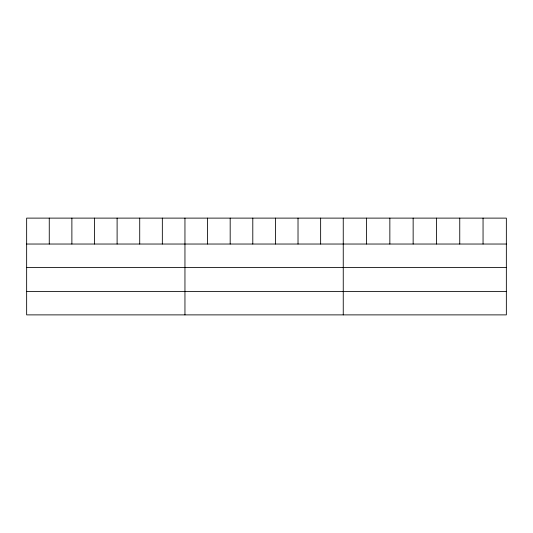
<?xml version="1.0" encoding="UTF-8"?>
<svg xmlns="http://www.w3.org/2000/svg" width="533" height="533" viewBox="0 0 533 533"><rect width="100%" height="100%" fill="white"/><g stroke="black" fill="none" stroke-linecap="round" stroke-linejoin="round"><path stroke-width="0.8" d="M506.35 267.413L506.35 218.117L26.65 218.117L26.65 314.883L506.35 314.883L506.35 267.413L26.65 267.413M26.65 244.034L506.35 244.034M26.65 291.504L506.35 291.504M483.051 218.117L483.051 244.034M459.752 218.117L459.752 244.034M436.454 218.117L436.454 244.034M413.148 218.117L413.148 244.034M389.85 218.117L389.85 244.034M366.551 218.117L366.551 244.034M343.252 218.117L343.252 314.883M320.639 218.117L320.639 244.034M298.02 218.117L298.02 244.034M275.408 218.117L275.408 244.034M252.795 218.117L252.795 244.034M230.183 218.117L230.183 244.034M207.564 218.117L207.564 244.034M184.951 218.117L184.951 314.883M162.338 218.117L162.338 244.034M139.719 218.117L139.719 244.034M117.107 218.117L117.107 244.034M94.494 218.117L94.494 244.034M71.882 218.117L71.882 244.034M49.263 218.117L49.263 244.034"/></g></svg>
